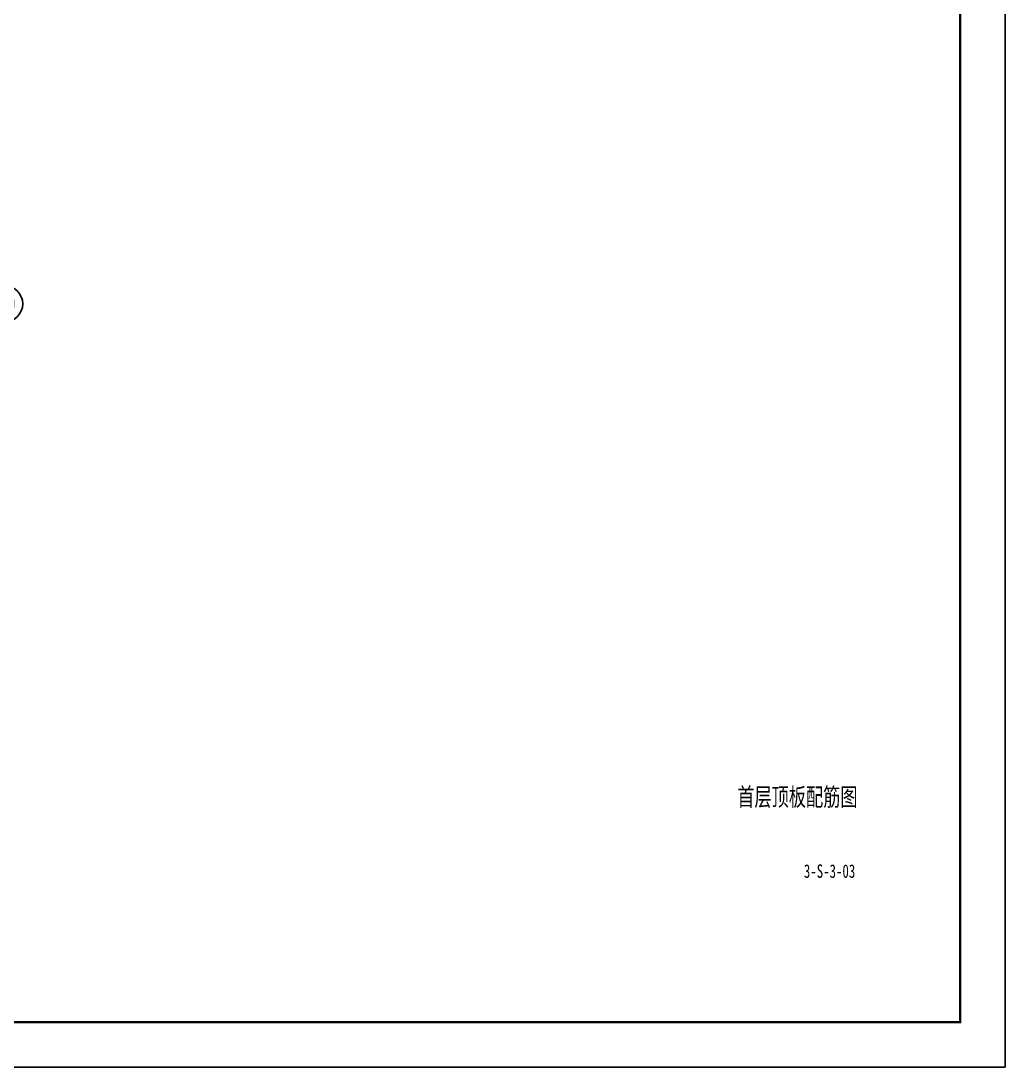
# Model space of a CAD drawing. Extents: x -3200779283 to -8106663, y 659664 to 1123462.
# Drawn here: x -8128540 to -8106663, y 659664 to 682906 of the extents above; entities that cross this region are included whole.
import ezdxf
from ezdxf.enums import TextEntityAlignment as Align

# ---------------------------------------------------------------- set-up
doc = ezdxf.new("R2010")
doc.units = 0
doc.header["$LTSCALE"] = 1000
doc.header["$MEASUREMENT"] = 0
for name, color, linetype in [('3#-轴线$0$3#-轴号$0$A-ANNO-AXIS-CIRC', 3, 'Continuous'), ('3#-轴线$0$3#-轴号$0$A-ANNO-AXIS-TEXT', 7, 'Continuous'), ('3#-轴线$0$AXIS_TEXT', 7, 'Continuous'), ('3#4#5#$0$BORDER', 7, 'Continuous'), ('3#4#5#模板$0$BORDER', 7, 'Continuous'), ('S-ANNO-TEXT', 7, 'Continuous')]:
    doc.layers.add(name, color=color, linetype=linetype)
doc.styles.add('3#-轴线$0$3#-轴号$0$_TCH_AXIS', font='')
doc.styles.add('3#-轴线$0$COMPLEX', font='COMPLEX')
doc.styles.add('楷体GB312', font='', dxfattribs={"width": 0.8})
doc.styles.get('3#-轴线$0$3#-轴号$0$_TCH_AXIS').set_extended_font_data('SimSun')
doc.styles.get('楷体GB312').set_extended_font_data('楷体_GB2312')

# ---------------------------------------------------------------- blocks, each defined once
blk = doc.blocks.new('3#-轴线$0$_AXISO')
blk.add_circle((0, 0), 0.5)
at = {"layer": '3#-轴线$0$AXIS_TEXT', "style": '3#-轴线$0$COMPLEX', "width": 1.041667}
blk.add_attdef('A', text='', height=0.56, dxfattribs=at).set_placement((-0.25, -0.28), (0.25, -0.28), align=Align.FIT)
blk = doc.blocks.new('3#-轴线$0$3#-轴号')
at = {"layer": '3#-轴线$0$3#-轴号$0$A-ANNO-AXIS-CIRC'}
ref = blk.add_blockref('3#-轴线$0$_AXISO', (41800, -18381.5), dxfattribs=dict(at, xscale=800, yscale=800, zscale=800))
ref.add_attrib('A', '3-19', dxfattribs={"layer": '3#-轴线$0$3#-轴号$0$A-ANNO-AXIS-TEXT', "height": 452.55, "style": '3#-轴线$0$3#-轴号$0$_TCH_AXIS', "width": 0.349609}).set_placement((41573.7, -18607.8), (42026.3, -18607.8), align=Align.FIT)
blk = doc.blocks.new('3#-轴线')
blk.add_blockref('3#-轴线$0$3#-轴号', (0, 0))

msp = doc.modelspace()

# ---------------------------------------------------------------- linework, layer by layer
at = {"layer": '3#4#5#$0$BORDER'}
msp.add_lwpolyline([(-8190763, 659664), (-8190763, 719064), (-8106663, 719064), (-8106663, 659664)], close=True, dxfattribs=at)
at = {"layer": '3#4#5#$0$BORDER', "const_width": 50}
msp.add_lwpolyline([(-8188263, 660664), (-8188263, 718064), (-8107663, 718064), (-8107663, 660664)], close=True, dxfattribs=at)
at = {"layer": '3#4#5#模板$0$BORDER'}
msp.add_lwpolyline([(-8190763, 659664), (-8190763, 719064), (-8106663, 719064), (-8106663, 659664)], close=True, dxfattribs=at)
at = {"layer": '3#4#5#模板$0$BORDER', "const_width": 50}
msp.add_lwpolyline([(-8188263, 660664), (-8188263, 718064), (-8107663, 718064), (-8107663, 660664)], close=True, dxfattribs=at)

# ---------------------------------------------------------------- block references
msp.add_blockref('3#-轴线', (-8170700, 695001))

# ---------------------------------------------------------------- texts
at = {"layer": 'S-ANNO-TEXT', "style": '楷体GB312', "width": 0.7}
msp.add_text('首层顶板配筋图', height=400, dxfattribs=at).set_placement((-8112616, 665346), align=Align.BOTTOM_LEFT)
msp.add_text('3-S-3-03', height=300, dxfattribs=at).set_placement((-8111136, 663868, 0))

doc.saveas('drawing.dxf')
